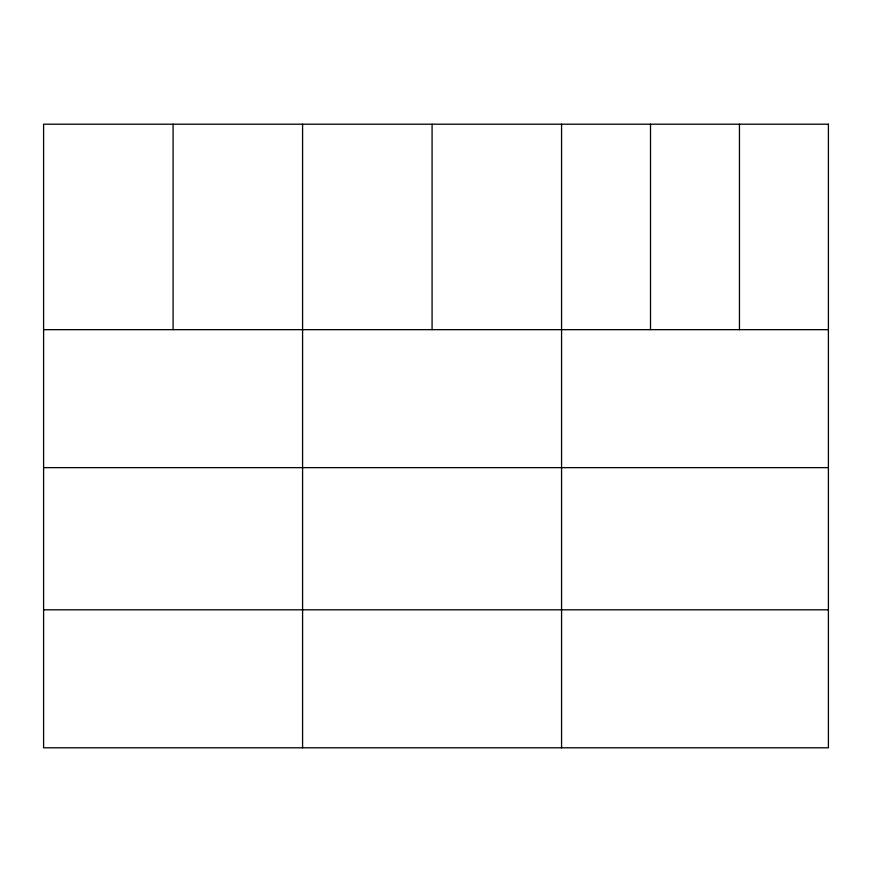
<?xml version="1.0" encoding="UTF-8"?>
<svg xmlns="http://www.w3.org/2000/svg" width="872" height="872" viewBox="0 0 872 872"><rect width="100%" height="100%" fill="white"/><g stroke="black" fill="none" stroke-linecap="round" stroke-linejoin="round"><path stroke-width="1.31" d="M43.6 329.66L828.4 329.66M43.6 467.643L828.4 467.643M43.6 609.811L828.4 609.811M739.456 124.206L739.456 329.66M650.512 124.206L650.512 329.66M561.568 124.206L561.568 747.794M432.076 124.206L432.076 329.66M302.584 124.206L302.584 747.794M173.092 124.206L173.092 329.66M828.4 124.206L43.6 124.206L43.6 747.794L828.4 747.794L828.4 124.206"/></g></svg>
